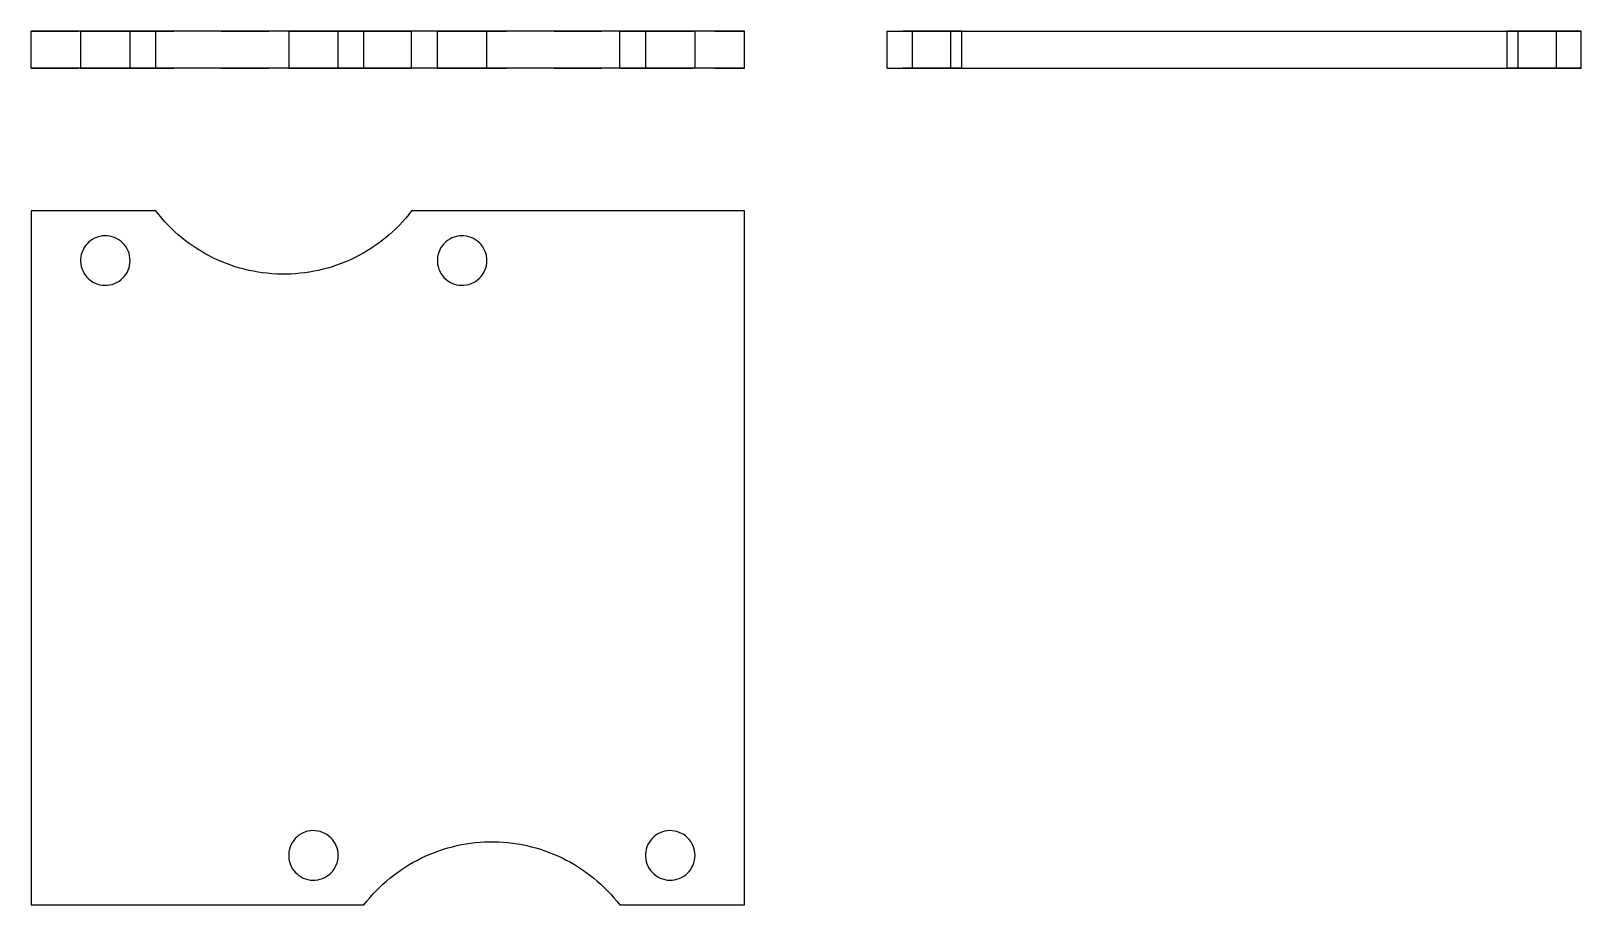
# Model space of a CAD drawing. Extents: x 0 to 3.26, y 0 to 1.84.
import ezdxf

# ---------------------------------------------------------------- set-up
doc = ezdxf.new("R2010")
doc.units = 0
doc.linetypes.add('HIDDEN', pattern=[0.075, 0.050025, -0.024975])
for name, color, linetype in [('FRONT', 7, 'CONTINUOUS'), ('FRONT_HID', 7, 'HIDDEN'), ('LEFT', 7, 'CONTINUOUS'), ('LEFT_HID', 7, 'HIDDEN'), ('TOP', 7, 'CONTINUOUS')]:
    doc.layers.add(name, color=color, linetype=linetype)

msp = doc.modelspace()

# ---------------------------------------------------------------- linework, layer by layer
at = {"layer": 'FRONT'}
for p, q in [((0.26239, 1.836458), (0, 1.836458)), ((0, 1.758333), (0, 1.836458)), ((0.80011, 1.836458), (0.26239, 1.836458)), ((0.26239, 1.758333), (0.26239, 1.836458)), ((1.5, 1.836458), (0.80011, 1.836458)), ((0.80011, 1.758333), (0.80011, 1.836458)), ((1.5, 1.758333), (1.5, 1.836458)), ((0.26239, 1.758333), (0, 1.758333)), ((0.80011, 1.758333), (0.26239, 1.758333)), ((1.5, 1.758333), (0.80011, 1.758333))]:
    msp.add_line(p, q, dxfattribs=at)
at = {"layer": 'FRONT_HID', "linetype": 'HIDDEN'}
for p, q in [((0, 1.836458), (0.69989, 1.836458)), ((0.208333, 1.836458), (0.104167, 1.836458)), ((0.104167, 1.836458), (0.208333, 1.836458)), ((0.104167, 1.836458), (0.104167, 1.758333)), ((0.208333, 1.758333), (0.208333, 1.836458)), ((0.645833, 1.836458), (0.541667, 1.836458)), ((0.541667, 1.836458), (0.645833, 1.836458)), ((0.541667, 1.836458), (0.541667, 1.758333)), ((0.645833, 1.758333), (0.645833, 1.836458)), ((0.69989, 1.758333), (0.69989, 1.836458)), ((0.69989, 1.836458), (1.23761, 1.836458)), ((0.958333, 1.836458), (0.854167, 1.836458)), ((0.854167, 1.836458), (0.958333, 1.836458)), ((0.854167, 1.836458), (0.854167, 1.758333)), ((0.958333, 1.758333), (0.958333, 1.836458)), ((1.23761, 1.758333), (1.23761, 1.836458)), ((1.23761, 1.836458), (1.5, 1.836458)), ((1.395833, 1.836458), (1.291667, 1.836458)), ((1.291667, 1.836458), (1.395833, 1.836458)), ((1.291667, 1.836458), (1.291667, 1.758333)), ((1.395833, 1.758333), (1.395833, 1.836458)), ((0, 1.758333), (0.69989, 1.758333)), ((0.208333, 1.758333), (0.104167, 1.758333)), ((0.104167, 1.758333), (0.208333, 1.758333)), ((0.645833, 1.758333), (0.541667, 1.758333)), ((0.541667, 1.758333), (0.645833, 1.758333)), ((0.69989, 1.758333), (1.23761, 1.758333)), ((0.958333, 1.758333), (0.854167, 1.758333)), ((0.854167, 1.758333), (0.958333, 1.758333)), ((1.23761, 1.758333), (1.5, 1.758333)), ((1.395833, 1.758333), (1.291667, 1.758333)), ((1.291667, 1.758333), (1.395833, 1.758333))]:
    msp.add_line(p, q, dxfattribs=at)
at = {"layer": 'LEFT'}
for p, q in [((1.8, 1.758333), (1.8, 1.836458)), ((1.8, 1.836458), (3.258333, 1.836458)), ((3.258333, 1.758333), (3.258333, 1.836458)), ((1.8, 1.758333), (3.258333, 1.758333))]:
    msp.add_line(p, q, dxfattribs=at)
at = {"layer": 'LEFT_HID', "linetype": 'HIDDEN'}
for p, q in [((1.8, 1.836458), (1.932813, 1.836458)), ((1.932813, 1.836458), (1.8, 1.836458)), ((1.904167, 1.836458), (1.852083, 1.836458)), ((1.852083, 1.836458), (1.95625, 1.836458)), ((1.904167, 1.836458), (1.852083, 1.836458)), ((1.852083, 1.836458), (1.95625, 1.836458)), ((1.852083, 1.836458), (1.852083, 1.758333)), ((1.852083, 1.836458), (1.852083, 1.758333)), ((1.95625, 1.836458), (1.904167, 1.836458)), ((1.95625, 1.836458), (1.904167, 1.836458)), ((1.932813, 1.836458), (1.932813, 1.758333)), ((1.95625, 1.836458), (1.95625, 1.758333)), ((1.95625, 1.836458), (1.95625, 1.758333)), ((3.154167, 1.836458), (3.102083, 1.836458)), ((3.102083, 1.836458), (3.20625, 1.836458)), ((3.154167, 1.836458), (3.102083, 1.836458)), ((3.102083, 1.836458), (3.20625, 1.836458)), ((3.102083, 1.836458), (3.102083, 1.758333)), ((3.102083, 1.836458), (3.102083, 1.758333)), ((3.258333, 1.836458), (3.125521, 1.836458)), ((3.125521, 1.836458), (3.258333, 1.836458)), ((3.125521, 1.836458), (3.125521, 1.758333)), ((3.20625, 1.836458), (3.154167, 1.836458)), ((3.20625, 1.836458), (3.154167, 1.836458)), ((3.20625, 1.836458), (3.20625, 1.758333)), ((3.20625, 1.836458), (3.20625, 1.758333)), ((1.8, 1.758333), (1.932813, 1.758333)), ((1.932813, 1.758333), (1.8, 1.758333)), ((1.904167, 1.758333), (1.852083, 1.758333)), ((1.852083, 1.758333), (1.95625, 1.758333)), ((1.904167, 1.758333), (1.852083, 1.758333)), ((1.852083, 1.758333), (1.95625, 1.758333)), ((1.95625, 1.758333), (1.904167, 1.758333)), ((1.95625, 1.758333), (1.904167, 1.758333)), ((3.154167, 1.758333), (3.102083, 1.758333)), ((3.102083, 1.758333), (3.20625, 1.758333)), ((3.154167, 1.758333), (3.102083, 1.758333)), ((3.102083, 1.758333), (3.20625, 1.758333)), ((3.258333, 1.758333), (3.125521, 1.758333)), ((3.125521, 1.758333), (3.258333, 1.758333)), ((3.20625, 1.758333), (3.154167, 1.758333)), ((3.20625, 1.758333), (3.154167, 1.758333))]:
    msp.add_line(p, q, dxfattribs=at)
at = {"layer": 'TOP'}
for p, q in [((0.26239, 1.458333), (0, 1.458333)), ((0, 1.458333), (0, 0)), ((0.268496, 1.450589), (0.26239, 1.458333)), ((0.274825, 1.443027), (0.268496, 1.450589)), ((0.281372, 1.435651), (0.274825, 1.443027)), ((0.288131, 1.42847), (0.281372, 1.435651)), ((0.781128, 1.435651), (0.774369, 1.42847)), ((0.787675, 1.443027), (0.781128, 1.435651)), ((0.794004, 1.450589), (0.787675, 1.443027)), ((0.80011, 1.458333), (0.794004, 1.450589)), ((1.5, 1.458333), (0.80011, 1.458333)), ((1.5, 0), (1.5, 1.458333)), ((0.134829, 1.401641), (0.130208, 1.399272)), ((0.139662, 1.403538), (0.134829, 1.401641)), ((0.14466, 1.404944), (0.139662, 1.403538)), ((0.149774, 1.405846), (0.14466, 1.404944)), ((0.154952, 1.406234), (0.149774, 1.405846)), ((0.160142, 1.406104), (0.154952, 1.406234)), ((0.165294, 1.405459), (0.160142, 1.406104)), ((0.170356, 1.404303), (0.165294, 1.405459)), ((0.175278, 1.40265), (0.170356, 1.404303)), ((0.180011, 1.400514), (0.175278, 1.40265)), ((0.295097, 1.421489), (0.288131, 1.42847)), ((0.302263, 1.414713), (0.295097, 1.421489)), ((0.309623, 1.408149), (0.302263, 1.414713)), ((0.317171, 1.401802), (0.309623, 1.408149)), ((0.324901, 1.395678), (0.317171, 1.401802)), ((0.745329, 1.401802), (0.737599, 1.395678)), ((0.752877, 1.408149), (0.745329, 1.401802)), ((0.760237, 1.414713), (0.752877, 1.408149)), ((0.767403, 1.421489), (0.760237, 1.414713)), ((0.774369, 1.42847), (0.767403, 1.421489)), ((0.884829, 1.401641), (0.880208, 1.399272)), ((0.889662, 1.403538), (0.884829, 1.401641)), ((0.89466, 1.404944), (0.889662, 1.403538)), ((0.899774, 1.405846), (0.89466, 1.404944)), ((0.904952, 1.406234), (0.899774, 1.405846)), ((0.910142, 1.406104), (0.904952, 1.406234)), ((0.915294, 1.405459), (0.910142, 1.406104)), ((0.920356, 1.404303), (0.915294, 1.405459)), ((0.925278, 1.40265), (0.920356, 1.404303)), ((0.930011, 1.400514), (0.925278, 1.40265)), ((0.107308, 1.37198), (0.105777, 1.367019)), ((0.109325, 1.376765), (0.107308, 1.37198)), ((0.111808, 1.381325), (0.109325, 1.376765)), ((0.114733, 1.385615), (0.111808, 1.381325)), ((0.11807, 1.389592), (0.114733, 1.385615)), ((0.121787, 1.393218), (0.11807, 1.389592)), ((0.125847, 1.396455), (0.121787, 1.393218)), ((0.130208, 1.399272), (0.125847, 1.396455)), ((0.184508, 1.397918), (0.180011, 1.400514)), ((0.188723, 1.394887), (0.184508, 1.397918)), ((0.192617, 1.391451), (0.188723, 1.394887)), ((0.196148, 1.387645), (0.192617, 1.391451)), ((0.199283, 1.383506), (0.196148, 1.387645)), ((0.201991, 1.379076), (0.199283, 1.383506)), ((0.204244, 1.374398), (0.201991, 1.379076)), ((0.206019, 1.369518), (0.204244, 1.374398)), ((0.207301, 1.364487), (0.206019, 1.369518)), ((0.332806, 1.389781), (0.324901, 1.395678)), ((0.340879, 1.384117), (0.332806, 1.389781)), ((0.349114, 1.378691), (0.340879, 1.384117)), ((0.357503, 1.373507), (0.349114, 1.378691)), ((0.36604, 1.36857), (0.357503, 1.373507)), ((0.374717, 1.363883), (0.36604, 1.36857)), ((0.69646, 1.36857), (0.687783, 1.363883)), ((0.704997, 1.373507), (0.69646, 1.36857)), ((0.713386, 1.378691), (0.704997, 1.373507)), ((0.721621, 1.384117), (0.713386, 1.378691)), ((0.729694, 1.389781), (0.721621, 1.384117)), ((0.737599, 1.395678), (0.729694, 1.389781)), ((0.857308, 1.37198), (0.855777, 1.367019)), ((0.859325, 1.376765), (0.857308, 1.37198)), ((0.861808, 1.381325), (0.859325, 1.376765)), ((0.864733, 1.385615), (0.861808, 1.381325)), ((0.86807, 1.389592), (0.864733, 1.385615)), ((0.871787, 1.393218), (0.86807, 1.389592)), ((0.875847, 1.396455), (0.871787, 1.393218)), ((0.880208, 1.399272), (0.875847, 1.396455)), ((0.934508, 1.397918), (0.930011, 1.400514)), ((0.938723, 1.394887), (0.934508, 1.397918)), ((0.942617, 1.391451), (0.938723, 1.394887)), ((0.946148, 1.387645), (0.942617, 1.391451)), ((0.949283, 1.383506), (0.946148, 1.387645)), ((0.951991, 1.379076), (0.949283, 1.383506)), ((0.954244, 1.374398), (0.951991, 1.379076)), ((0.956019, 1.369518), (0.954244, 1.374398)), ((0.957301, 1.364487), (0.956019, 1.369518)), ((0.104748, 1.361929), (0.104231, 1.356763)), ((0.104231, 1.356763), (0.104231, 1.351571)), ((0.104231, 1.351571), (0.104748, 1.346404)), ((0.105777, 1.367019), (0.104748, 1.361929)), ((0.104748, 1.346404), (0.105777, 1.341315)), ((0.105777, 1.341315), (0.107308, 1.336353)), ((0.107308, 1.336353), (0.109325, 1.331569)), ((0.204244, 1.333936), (0.206019, 1.338815)), ((0.206019, 1.338815), (0.207301, 1.343847)), ((0.208075, 1.359352), (0.207301, 1.364487)), ((0.207301, 1.343847), (0.208075, 1.348981)), ((0.208333, 1.354167), (0.208075, 1.359352)), ((0.208075, 1.348981), (0.208333, 1.354167)), ((0.383527, 1.359451), (0.374717, 1.363883)), ((0.392462, 1.355277), (0.383527, 1.359451)), ((0.401515, 1.351366), (0.392462, 1.355277)), ((0.410678, 1.347719), (0.401515, 1.351366)), ((0.419944, 1.344342), (0.410678, 1.347719)), ((0.429304, 1.341235), (0.419944, 1.344342)), ((0.43875, 1.338403), (0.429304, 1.341235)), ((0.448275, 1.335847), (0.43875, 1.338403)), ((0.62375, 1.338403), (0.614225, 1.335847)), ((0.633196, 1.341235), (0.62375, 1.338403)), ((0.642556, 1.344342), (0.633196, 1.341235)), ((0.651822, 1.347719), (0.642556, 1.344342)), ((0.660985, 1.351366), (0.651822, 1.347719)), ((0.670038, 1.355277), (0.660985, 1.351366)), ((0.678973, 1.359451), (0.670038, 1.355277)), ((0.687783, 1.363883), (0.678973, 1.359451)), ((0.854748, 1.361929), (0.854231, 1.356763)), ((0.854231, 1.356763), (0.854231, 1.351571)), ((0.854231, 1.351571), (0.854748, 1.346404)), ((0.855777, 1.367019), (0.854748, 1.361929)), ((0.854748, 1.346404), (0.855777, 1.341315)), ((0.855777, 1.341315), (0.857308, 1.336353)), ((0.857308, 1.336353), (0.859325, 1.331569)), ((0.954244, 1.333936), (0.956019, 1.338815)), ((0.956019, 1.338815), (0.957301, 1.343847)), ((0.958075, 1.359352), (0.957301, 1.364487)), ((0.957301, 1.343847), (0.958075, 1.348981)), ((0.958333, 1.354167), (0.958075, 1.359352)), ((0.958075, 1.348981), (0.958333, 1.354167)), ((0.109325, 1.331569), (0.111808, 1.327009)), ((0.111808, 1.327009), (0.114733, 1.322719)), ((0.114733, 1.322719), (0.11807, 1.318741)), ((0.11807, 1.318741), (0.121787, 1.315116)), ((0.121787, 1.315116), (0.125847, 1.311878)), ((0.125847, 1.311878), (0.130208, 1.309061)), ((0.130208, 1.309061), (0.134829, 1.306692)), ((0.134829, 1.306692), (0.139662, 1.304795)), ((0.139662, 1.304795), (0.14466, 1.303389)), ((0.14466, 1.303389), (0.149774, 1.302488)), ((0.165294, 1.302875), (0.170356, 1.30403)), ((0.170356, 1.30403), (0.175278, 1.305684)), ((0.175278, 1.305684), (0.180011, 1.307819)), ((0.180011, 1.307819), (0.184508, 1.310415)), ((0.184508, 1.310415), (0.188723, 1.313446)), ((0.188723, 1.313446), (0.192617, 1.316882)), ((0.192617, 1.316882), (0.196148, 1.320688)), ((0.196148, 1.320688), (0.199283, 1.324827)), ((0.199283, 1.324827), (0.201991, 1.329258)), ((0.201991, 1.329258), (0.204244, 1.333936)), ((0.45787, 1.333569), (0.448275, 1.335847)), ((0.467528, 1.331572), (0.45787, 1.333569)), ((0.477239, 1.329857), (0.467528, 1.331572)), ((0.486997, 1.328426), (0.477239, 1.329857)), ((0.496792, 1.327279), (0.486997, 1.328426)), ((0.506616, 1.326418), (0.496792, 1.327279)), ((0.516461, 1.325844), (0.506616, 1.326418)), ((0.526319, 1.325557), (0.516461, 1.325844)), ((0.536181, 1.325557), (0.526319, 1.325557)), ((0.546039, 1.325844), (0.536181, 1.325557)), ((0.555884, 1.326418), (0.546039, 1.325844)), ((0.565708, 1.327279), (0.555884, 1.326418)), ((0.575503, 1.328426), (0.565708, 1.327279)), ((0.585261, 1.329857), (0.575503, 1.328426)), ((0.594972, 1.331572), (0.585261, 1.329857)), ((0.60463, 1.333569), (0.594972, 1.331572)), ((0.614225, 1.335847), (0.60463, 1.333569)), ((0.859325, 1.331569), (0.861808, 1.327009)), ((0.861808, 1.327009), (0.864733, 1.322719)), ((0.864733, 1.322719), (0.86807, 1.318741)), ((0.86807, 1.318741), (0.871787, 1.315116)), ((0.871787, 1.315116), (0.875847, 1.311878)), ((0.875847, 1.311878), (0.880208, 1.309061)), ((0.880208, 1.309061), (0.884829, 1.306692)), ((0.884829, 1.306692), (0.889662, 1.304795)), ((0.889662, 1.304795), (0.89466, 1.303389)), ((0.89466, 1.303389), (0.899774, 1.302488)), ((0.915294, 1.302875), (0.920356, 1.30403)), ((0.920356, 1.30403), (0.925278, 1.305684)), ((0.925278, 1.305684), (0.930011, 1.307819)), ((0.930011, 1.307819), (0.934508, 1.310415)), ((0.934508, 1.310415), (0.938723, 1.313446)), ((0.938723, 1.313446), (0.942617, 1.316882)), ((0.942617, 1.316882), (0.946148, 1.320688)), ((0.946148, 1.320688), (0.949283, 1.324827)), ((0.949283, 1.324827), (0.951991, 1.329258)), ((0.951991, 1.329258), (0.954244, 1.333936)), ((0.149774, 1.302488), (0.154952, 1.3021)), ((0.154952, 1.3021), (0.160142, 1.302229)), ((0.160142, 1.302229), (0.165294, 1.302875)), ((0.899774, 1.302488), (0.904952, 1.3021)), ((0.904952, 1.3021), (0.910142, 1.302229)), ((0.910142, 1.302229), (0.915294, 1.302875)), ((0.549308, 0.131325), (0.546825, 0.126765)), ((0.552233, 0.135615), (0.549308, 0.131325)), ((0.55557, 0.139592), (0.552233, 0.135615)), ((0.559287, 0.143218), (0.55557, 0.139592)), ((0.563347, 0.146455), (0.559287, 0.143218)), ((0.567708, 0.149272), (0.563347, 0.146455)), ((0.572329, 0.151641), (0.567708, 0.149272)), ((0.577162, 0.153538), (0.572329, 0.151641)), ((0.58216, 0.154944), (0.577162, 0.153538)), ((0.587274, 0.155846), (0.58216, 0.154944)), ((0.592452, 0.156234), (0.587274, 0.155846)), ((0.597642, 0.156104), (0.592452, 0.156234)), ((0.602794, 0.155459), (0.597642, 0.156104)), ((0.607856, 0.154303), (0.602794, 0.155459)), ((0.612778, 0.15265), (0.607856, 0.154303)), ((0.617511, 0.150514), (0.612778, 0.15265)), ((0.622008, 0.147918), (0.617511, 0.150514)), ((0.626223, 0.144887), (0.622008, 0.147918)), ((0.630117, 0.141451), (0.626223, 0.144887)), ((0.633648, 0.137645), (0.630117, 0.141451)), ((0.636783, 0.133506), (0.633648, 0.137645)), ((0.639491, 0.129076), (0.636783, 0.133506)), ((0.924497, 0.129908), (0.934292, 0.131054)), ((0.934292, 0.131054), (0.944116, 0.131915)), ((0.944116, 0.131915), (0.953961, 0.132489)), ((0.953961, 0.132489), (0.963819, 0.132777)), ((0.963819, 0.132777), (0.973681, 0.132777)), ((0.973681, 0.132777), (0.983539, 0.132489)), ((0.983539, 0.132489), (0.993384, 0.131915)), ((0.993384, 0.131915), (1.003208, 0.131054)), ((1.003208, 0.131054), (1.013003, 0.129908)), ((1.299308, 0.131325), (1.296825, 0.126765)), ((1.302233, 0.135615), (1.299308, 0.131325)), ((1.30557, 0.139592), (1.302233, 0.135615)), ((1.309287, 0.143218), (1.30557, 0.139592)), ((1.313347, 0.146455), (1.309287, 0.143218)), ((1.317708, 0.149272), (1.313347, 0.146455)), ((1.322329, 0.151641), (1.317708, 0.149272)), ((1.327162, 0.153538), (1.322329, 0.151641)), ((1.33216, 0.154944), (1.327162, 0.153538)), ((1.337274, 0.155846), (1.33216, 0.154944)), ((1.342452, 0.156234), (1.337274, 0.155846)), ((1.347642, 0.156104), (1.342452, 0.156234)), ((1.352794, 0.155459), (1.347642, 0.156104)), ((1.357856, 0.154303), (1.352794, 0.155459)), ((1.362778, 0.15265), (1.357856, 0.154303)), ((1.367511, 0.150514), (1.362778, 0.15265)), ((1.372008, 0.147918), (1.367511, 0.150514)), ((1.376223, 0.144887), (1.372008, 0.147918)), ((1.380117, 0.141451), (1.376223, 0.144887)), ((1.383648, 0.137645), (1.380117, 0.141451)), ((1.386783, 0.133506), (1.383648, 0.137645)), ((1.389491, 0.129076), (1.386783, 0.133506)), ((0.542248, 0.111929), (0.541731, 0.106763)), ((0.541731, 0.106763), (0.541731, 0.101571)), ((0.541731, 0.101571), (0.542248, 0.096404)), ((0.543277, 0.117019), (0.542248, 0.111929)), ((0.544808, 0.12198), (0.543277, 0.117019)), ((0.546825, 0.126765), (0.544808, 0.12198)), ((0.641744, 0.124398), (0.639491, 0.129076)), ((0.643519, 0.119518), (0.641744, 0.124398)), ((0.644801, 0.114487), (0.643519, 0.119518)), ((0.645575, 0.109352), (0.644801, 0.114487)), ((0.644801, 0.093847), (0.645575, 0.098981)), ((0.645833, 0.104167), (0.645575, 0.109352)), ((0.645575, 0.098981), (0.645833, 0.104167)), ((0.812217, 0.094451), (0.821027, 0.098883)), ((0.821027, 0.098883), (0.829962, 0.103056)), ((0.829962, 0.103056), (0.839015, 0.106968)), ((0.839015, 0.106968), (0.848178, 0.110614)), ((0.848178, 0.110614), (0.857444, 0.113992)), ((0.857444, 0.113992), (0.866804, 0.117098)), ((0.866804, 0.117098), (0.87625, 0.11993)), ((0.87625, 0.11993), (0.885775, 0.122487)), ((0.885775, 0.122487), (0.89537, 0.124764)), ((0.89537, 0.124764), (0.905028, 0.126761)), ((0.905028, 0.126761), (0.914739, 0.128476)), ((0.914739, 0.128476), (0.924497, 0.129908)), ((1.013003, 0.129908), (1.022761, 0.128476)), ((1.022761, 0.128476), (1.032472, 0.126761)), ((1.032472, 0.126761), (1.04213, 0.124764)), ((1.04213, 0.124764), (1.051725, 0.122487)), ((1.051725, 0.122487), (1.06125, 0.11993)), ((1.06125, 0.11993), (1.070696, 0.117098)), ((1.070696, 0.117098), (1.080056, 0.113992)), ((1.080056, 0.113992), (1.089322, 0.110614)), ((1.089322, 0.110614), (1.098485, 0.106968)), ((1.098485, 0.106968), (1.107538, 0.103056)), ((1.107538, 0.103056), (1.116473, 0.098883)), ((1.116473, 0.098883), (1.125283, 0.094451)), ((1.292248, 0.111929), (1.291731, 0.106763)), ((1.291731, 0.106763), (1.291731, 0.101571)), ((1.291731, 0.101571), (1.292248, 0.096404)), ((1.293277, 0.117019), (1.292248, 0.111929)), ((1.294808, 0.12198), (1.293277, 0.117019)), ((1.296825, 0.126765), (1.294808, 0.12198)), ((1.391744, 0.124398), (1.389491, 0.129076)), ((1.393519, 0.119518), (1.391744, 0.124398)), ((1.394801, 0.114487), (1.393519, 0.119518)), ((1.395575, 0.109352), (1.394801, 0.114487)), ((1.394801, 0.093847), (1.395575, 0.098981)), ((1.395833, 0.104167), (1.395575, 0.109352)), ((1.395575, 0.098981), (1.395833, 0.104167)), ((0.542248, 0.096404), (0.543277, 0.091315)), ((0.543277, 0.091315), (0.544808, 0.086353)), ((0.544808, 0.086353), (0.546825, 0.081569)), ((0.546825, 0.081569), (0.549308, 0.077009)), ((0.549308, 0.077009), (0.552233, 0.072719)), ((0.552233, 0.072719), (0.55557, 0.068741)), ((0.55557, 0.068741), (0.559287, 0.065116)), ((0.626223, 0.063446), (0.630117, 0.066882)), ((0.630117, 0.066882), (0.633648, 0.070688)), ((0.633648, 0.070688), (0.636783, 0.074827)), ((0.636783, 0.074827), (0.639491, 0.079258)), ((0.639491, 0.079258), (0.641744, 0.083936)), ((0.641744, 0.083936), (0.643519, 0.088815)), ((0.643519, 0.088815), (0.644801, 0.093847)), ((0.762401, 0.062656), (0.770306, 0.068552)), ((0.770306, 0.068552), (0.778379, 0.074216)), ((0.778379, 0.074216), (0.786614, 0.079642)), ((0.786614, 0.079642), (0.795003, 0.084826)), ((0.795003, 0.084826), (0.80354, 0.089764)), ((0.80354, 0.089764), (0.812217, 0.094451)), ((1.125283, 0.094451), (1.13396, 0.089764)), ((1.13396, 0.089764), (1.142497, 0.084826)), ((1.142497, 0.084826), (1.150886, 0.079642)), ((1.150886, 0.079642), (1.159121, 0.074216)), ((1.159121, 0.074216), (1.167194, 0.068552)), ((1.167194, 0.068552), (1.175099, 0.062656)), ((1.292248, 0.096404), (1.293277, 0.091315)), ((1.293277, 0.091315), (1.294808, 0.086353)), ((1.294808, 0.086353), (1.296825, 0.081569)), ((1.296825, 0.081569), (1.299308, 0.077009)), ((1.299308, 0.077009), (1.302233, 0.072719)), ((1.302233, 0.072719), (1.30557, 0.068741)), ((1.30557, 0.068741), (1.309287, 0.065116)), ((1.376223, 0.063446), (1.380117, 0.066882)), ((1.380117, 0.066882), (1.383648, 0.070688)), ((1.383648, 0.070688), (1.386783, 0.074827)), ((1.386783, 0.074827), (1.389491, 0.079258)), ((1.389491, 0.079258), (1.391744, 0.083936)), ((1.391744, 0.083936), (1.393519, 0.088815)), ((1.393519, 0.088815), (1.394801, 0.093847)), ((0.559287, 0.065116), (0.563347, 0.061878)), ((0.563347, 0.061878), (0.567708, 0.059061)), ((0.567708, 0.059061), (0.572329, 0.056692)), ((0.572329, 0.056692), (0.577162, 0.054795)), ((0.577162, 0.054795), (0.58216, 0.053389)), ((0.58216, 0.053389), (0.587274, 0.052488)), ((0.587274, 0.052488), (0.592452, 0.0521)), ((0.592452, 0.0521), (0.597642, 0.052229)), ((0.597642, 0.052229), (0.602794, 0.052875)), ((0.602794, 0.052875), (0.607856, 0.05403)), ((0.607856, 0.05403), (0.612778, 0.055684)), ((0.612778, 0.055684), (0.617511, 0.057819)), ((0.617511, 0.057819), (0.622008, 0.060415)), ((0.622008, 0.060415), (0.626223, 0.063446)), ((0.725631, 0.029863), (0.732597, 0.036845)), ((0.732597, 0.036845), (0.739763, 0.04362)), ((0.739763, 0.04362), (0.747123, 0.050184)), ((0.747123, 0.050184), (0.754671, 0.056531)), ((0.754671, 0.056531), (0.762401, 0.062656)), ((1.175099, 0.062656), (1.182829, 0.056531)), ((1.182829, 0.056531), (1.190377, 0.050184)), ((1.190377, 0.050184), (1.197737, 0.04362)), ((1.197737, 0.04362), (1.204903, 0.036845)), ((1.204903, 0.036845), (1.211869, 0.029863)), ((1.309287, 0.065116), (1.313347, 0.061878)), ((1.313347, 0.061878), (1.317708, 0.059061)), ((1.317708, 0.059061), (1.322329, 0.056692)), ((1.322329, 0.056692), (1.327162, 0.054795)), ((1.327162, 0.054795), (1.33216, 0.053389)), ((1.33216, 0.053389), (1.337274, 0.052488)), ((1.337274, 0.052488), (1.342452, 0.0521)), ((1.342452, 0.0521), (1.347642, 0.052229)), ((1.347642, 0.052229), (1.352794, 0.052875)), ((1.352794, 0.052875), (1.357856, 0.05403)), ((1.357856, 0.05403), (1.362778, 0.055684)), ((1.362778, 0.055684), (1.367511, 0.057819)), ((1.367511, 0.057819), (1.372008, 0.060415)), ((1.372008, 0.060415), (1.376223, 0.063446)), ((0, 0), (0.69989, 0)), ((0.69989, 0), (0.705996, 0.007744)), ((0.705996, 0.007744), (0.712325, 0.015307)), ((0.712325, 0.015307), (0.718872, 0.022682)), ((0.718872, 0.022682), (0.725631, 0.029863)), ((1.211869, 0.029863), (1.218628, 0.022682)), ((1.218628, 0.022682), (1.225175, 0.015307)), ((1.225175, 0.015307), (1.231504, 0.007744)), ((1.231504, 0.007744), (1.23761, 0)), ((1.23761, 0), (1.5, 0))]:
    msp.add_line(p, q, dxfattribs=at)

doc.saveas('drawing.dxf')
